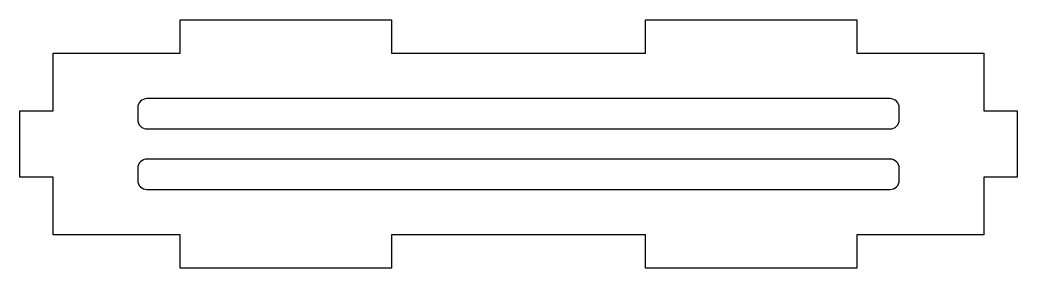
# Model space of a CAD drawing. Header units: millimetres. Extents: x -120 to 45, y -260 to -219.
import ezdxf

# ---------------------------------------------------------------- set-up
doc = ezdxf.new("R2010")
doc.units = ezdxf.units.MM
doc.layers.get('0').update_dxf_attribs({"linetype": 'CONTINUOUS'})

msp = doc.modelspace()

# ---------------------------------------------------------------- linework, layer by layer
msp.add_lwpolyline([(39.87, -244.53), (39.87, -254.03), (18.87, -254.03), (18.87, -259.53), (-16.13, -259.53), (-16.13, -254.03), (-58.13, -254.03), (-58.13, -259.53), (-93.13, -259.53), (-93.13, -254.03), (-114.13, -254.03), (-114.13, -244.53), (-119.63, -244.53), (-119.63, -233.53), (-114.13, -233.53), (-114.13, -224.03), (-93.13, -224.03), (-93.13, -218.53), (-58.13, -218.53), (-58.13, -224.03), (-16.13, -224.03), (-16.13, -218.53), (18.87, -218.53), (18.87, -224.03), (39.87, -224.03), (39.87, -233.53), (45.37, -233.53), (45.37, -244.53)], close=True)
for points in [[(24.37, -231.53), (-98.63, -231.53, 0.414214), (-100.13, -233.03), (-100.13, -235.03, 0.414214), (-98.63, -236.53), (24.37, -236.53, 0.414214), (25.87, -235.03), (25.87, -233.03, 0.414214)], [(24.37, -241.53), (-98.63, -241.53, 0.414214), (-100.13, -243.03), (-100.13, -245.03, 0.414214), (-98.63, -246.53), (24.37, -246.53, 0.414214), (25.87, -245.03), (25.87, -243.03, 0.414214)]]:
    msp.add_lwpolyline(points, format="xyb", close=True)

doc.saveas('drawing.dxf')
